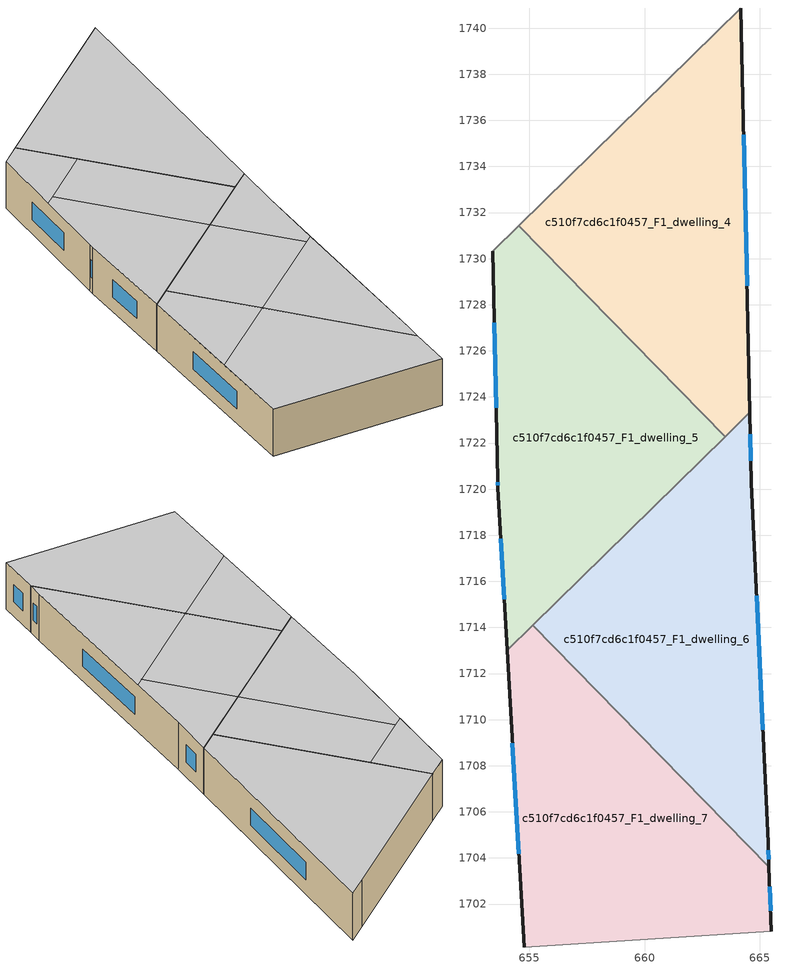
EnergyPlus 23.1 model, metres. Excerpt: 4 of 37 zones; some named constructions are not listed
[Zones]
c510f7cd6c1f0457_F1_dwelling_4
 floor to c510f7cd6c1f0457_F0_dwelling_4 (EU_floor_Construction): 664.18,1740.87 664.56,1723.33 663.48,1722.27 654.53,1731.42 z3
 wall outside (EU_wall_Construction): 664.56,1723.33 664.18,1740.87 z3:6
 wall to c510f7cd6c1f0457_F1_dwelling_5 (EU_wall_Construction): 654.53,1731.42 663.48,1722.27 z3:6
 wall to c510f7cd6c1f0457_F1_dwelling_2 (EU_wall_Construction): 664.18,1740.87 663.1,1739.82 z3:6
 wall to c510f7cd6c1f0457_F1_dwelling_6 (EU_wall_Construction): 663.48,1722.27 664.56,1723.33 z3:6
 wall to c510f7cd6c1f0457_F1_dwelling_3 (EU_wall_Construction): 663.1,1739.82 654.53,1731.42 z3:6
 window (EU_Window_Construction): 664.44,1728.83 664.29,1735.37 z3.94:5.06
 ceiling adiabatic (EU_roof_Construction): 664.56,1723.33 664.18,1740.87 654.53,1731.42 663.48,1722.27 z6
c510f7cd6c1f0457_F1_dwelling_5
 floor to c510f7cd6c1f0457_F0_dwelling_5 (EU_floor_Construction): 654.53,1731.42 663.48,1722.27 654.03,1713.02 653.62,1720.05 653.62,1720.42 653.4,1730.32 z3
 wall outside (EU_wall_Construction): 653.4,1730.32 653.62,1720.42 653.62,1720.05 654.03,1713.02 z3:6
 wall to c510f7cd6c1f0457_F1_dwelling_3 (EU_wall_Construction): 654.52,1731.42 653.4,1730.32 z3:6
 wall to c510f7cd6c1f0457_F1_dwelling_7 (EU_wall_Construction): 654.03,1713.02 655.14,1714.1 z3:6
 wall to c510f7cd6c1f0457_F1_dwelling_6 (EU_wall_Construction): 655.14,1714.1 663.48,1722.27 z3:6
 window (EU_Window_Construction): 653.75,1717.85 653.9,1715.22 / 653.62,1720.3 653.62,1720.17 / 653.47,1727.22 653.55,1723.52 z3.94:5.06
 ceiling to c510f7cd6c1f0457_F2_dwelling_5 (EU_floor_Construction): 660.45,1719.3 654.04,1725.85 653.51,1725.33 653.62,1720.42 653.62,1720.05 654.03,1713.02 z6
 ceiling to c510f7cd6c1f0457_F2_dwelling_4 (EU_floor_Construction): 663.48,1722.27 657.07,1728.82 654.04,1725.85 660.45,1719.3 z6
 ceiling adiabatic (EU_roof_Construction): 657.07,1728.82 654.53,1731.42 653.4,1730.32 653.51,1725.33 z6
c510f7cd6c1f0457_F1_dwelling_6
 floor to c510f7cd6c1f0457_F0_dwelling_6 (EU_floor_Construction): 664.56,1723.33 664.62,1720.29 665.35,1704.65 665.39,1703.63 655.14,1714.1 z3
 wall outside (EU_wall_Construction): 665.39,1703.63 665.35,1704.65 664.62,1720.29 664.56,1723.33 z3:6
 wall to c510f7cd6c1f0457_F1_dwelling_7 (EU_wall_Construction): 655.14,1714.1 665.39,1703.63 z3:6
 window (EU_Window_Construction): 665.12,1709.55 664.85,1715.38 / 665.38,1703.95 665.36,1704.33 / 664.6,1721.24 664.58,1722.37 z3.94:5.06
 ceiling to c510f7cd6c1f0457_F2_dwelling_6 (EU_floor_Construction): 665.39,1703.63 665.35,1704.65 664.84,1715.7 659.08,1710.07 z6
 ceiling to c510f7cd6c1f0457_F2_dwelling_5 (EU_floor_Construction): 664.4,1715.27 660.45,1719.3 655.14,1714.1 659.08,1710.07 z6
 ceiling to c510f7cd6c1f0457_F2_dwelling_4 (EU_floor_Construction): 664.84,1715.7 664.62,1720.29 664.56,1723.32 660.45,1719.3 664.4,1715.27 z6
c510f7cd6c1f0457_F1_dwelling_7
 floor to c510f7cd6c1f0457_F0_dwelling_7 (EU_floor_Construction): 655.14,1714.1 665.39,1703.63 665.5,1700.82 654.77,1700.14 654.03,1713.02 z3
 wall outside (EU_wall_Construction): 665.5,1700.82 665.39,1703.63 / 654.03,1713.02 654.77,1700.14 z3:6
 wall adiabatic (EU_wall_Construction): 654.77,1700.14 665.5,1700.82 z3:6
 window (EU_Window_Construction): 665.46,1701.7 665.42,1702.75 / 654.26,1708.98 654.54,1704.17 z3.94:5.06
 ceiling to c510f7cd6c1f0457_F2_dwelling_6 (EU_floor_Construction): 665.5,1700.82 665.39,1703.63 659.08,1710.07 654.46,1705.54 654.77,1700.14 z6
 ceiling to c510f7cd6c1f0457_F2_dwelling_5 (EU_floor_Construction): 659.08,1710.07 655.14,1714.1 654.03,1713.02 654.46,1705.54 z6
[SCHEDULE:FILE] Column Number=1; Rows to Skip at Top=0; Number of Hours of Data=8760; Column Separator=Comma; Interpolate to Timestep=No; Minutes per Item=60; Adjust Schedule for Daylight Savings=Yes
Name | File
EU_Step8_GainSchedule_c510f7cd6c1f0457_F1_dwelling_7_f000 | ../../schedules/c510f7cd6c1f0457/c510f7cd6c1f0457_F1_dwelling_7_f000_gain.csv
EU_Step8_GainSchedule_c510f7cd6c1f0457_F2_dwelling_0_f000 | ../../schedules/c510f7cd6c1f0457/c510f7cd6c1f0457_F2_dwelling_0_f000_gain.csv
EU_Step8_GainSchedule_c510f7cd6c1f0457_F2_dwelling_1_f000 | ../../schedules/c510f7cd6c1f0457/c510f7cd6c1f0457_F2_dwelling_1_f000_gain.csv
EU_Step8_GainSchedule_c510f7cd6c1f0457_F2_dwelling_2_f000 | ../../schedules/c510f7cd6c1f0457/c510f7cd6c1f0457_F2_dwelling_2_f000_gain.csv
EU_Step8_GainSchedule_c510f7cd6c1f0457_F2_dwelling_3_f000 | ../../schedules/c510f7cd6c1f0457/c510f7cd6c1f0457_F2_dwelling_3_f000_gain.csv
EU_Step8_GainSchedule_c510f7cd6c1f0457_F2_dwelling_4_f000 | ../../schedules/c510f7cd6c1f0457/c510f7cd6c1f0457_F2_dwelling_4_f000_gain.csv
EU_Step8_GainSchedule_c510f7cd6c1f0457_F2_dwelling_5_f000 | ../../schedules/c510f7cd6c1f0457/c510f7cd6c1f0457_F2_dwelling_5_f000_gain.csv
EU_Step8_GainSchedule_c510f7cd6c1f0457_F2_dwelling_6_f000 | ../../schedules/c510f7cd6c1f0457/c510f7cd6c1f0457_F2_dwelling_6_f000_gain.csv
EU_Step8_GainSchedule_c510f7cd6c1f0457_F3_dwelling_0_f000 | ../../schedules/c510f7cd6c1f0457/c510f7cd6c1f0457_F3_dwelling_0_f000_gain.csv
EU_Step8_GainSchedule_c510f7cd6c1f0457_F3_dwelling_1_f000 | ../../schedules/c510f7cd6c1f0457/c510f7cd6c1f0457_F3_dwelling_1_f000_gain.csv
EU_Step8_GainSchedule_c510f7cd6c1f0457_F3_dwelling_2_f000 | ../../schedules/c510f7cd6c1f0457/c510f7cd6c1f0457_F3_dwelling_2_f000_gain.csv
EU_Step8_GainSchedule_c510f7cd6c1f0457_F3_dwelling_3_f000 | ../../schedules/c510f7cd6c1f0457/c510f7cd6c1f0457_F3_dwelling_3_f000_gain.csv
EU_Step8_GainSchedule_c510f7cd6c1f0457_F3_dwelling_4_f000 | ../../schedules/c510f7cd6c1f0457/c510f7cd6c1f0457_F3_dwelling_4_f000_gain.csv
EU_Step8_GainSchedule_c510f7cd6c1f0457_F3_dwelling_5_f000 | ../../schedules/c510f7cd6c1f0457/c510f7cd6c1f0457_F3_dwelling_5_f000_gain.csv
EU_Step8_GainSchedule_c510f7cd6c1f0457_F3_dwelling_6_f000 | ../../schedules/c510f7cd6c1f0457/c510f7cd6c1f0457_F3_dwelling_6_f000_gain.csv
